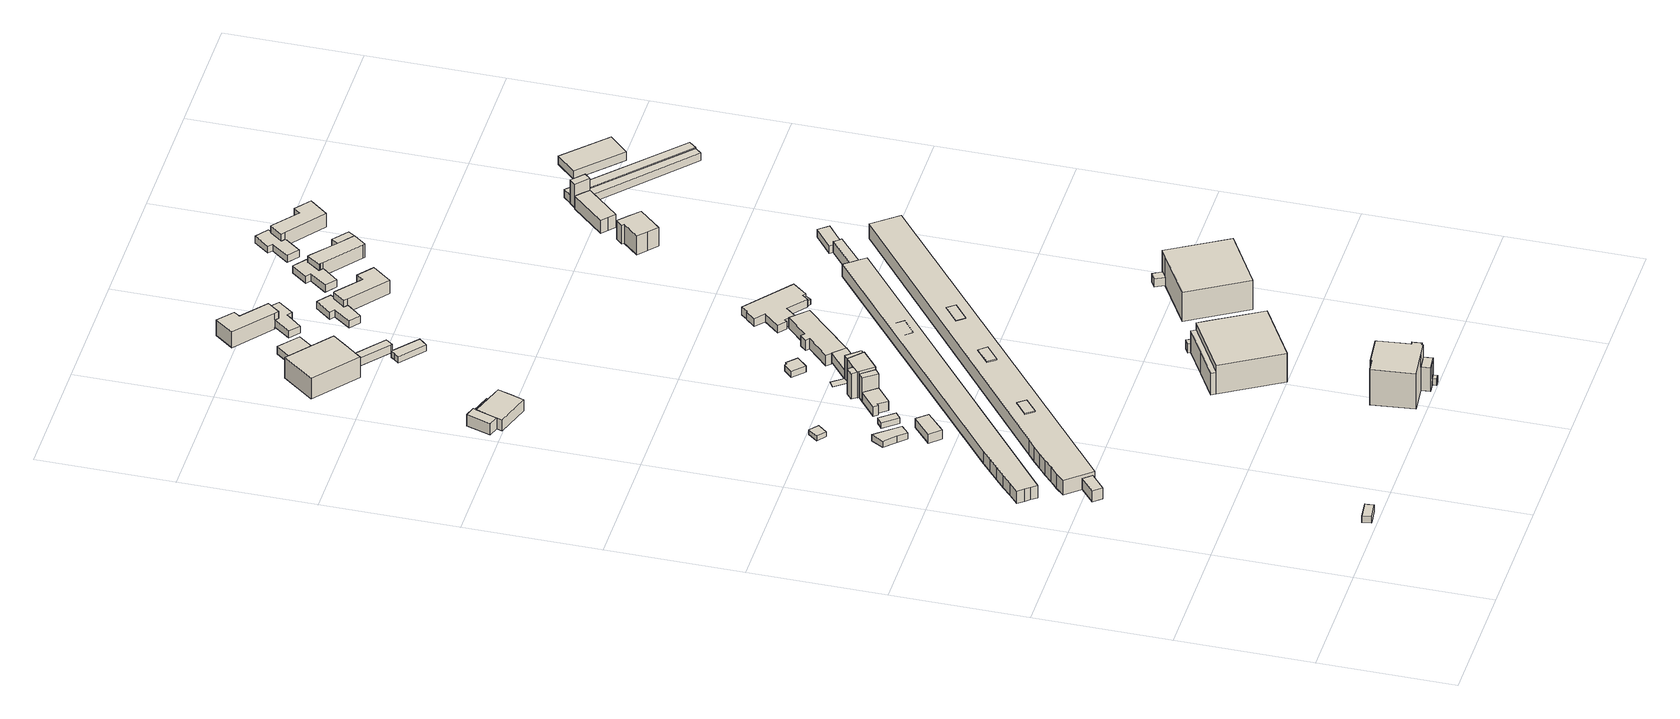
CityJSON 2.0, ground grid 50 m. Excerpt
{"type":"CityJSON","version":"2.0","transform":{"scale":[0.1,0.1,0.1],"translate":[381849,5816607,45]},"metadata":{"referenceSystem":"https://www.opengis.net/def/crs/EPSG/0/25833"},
"CityObjects":{
"building1":{"type":"Building","attributes":{"Gemeindeschluessel":"11000004","BezugspunktDach":"2200","function":"31001_2463","measuredHeight":2.86,"storeysAboveGround":1},"address":[{"country":"Germany","locality":"Berlin","thoroughfareNumber":"44 (1)","thoroughfareName":"Douglasstraße"}],"geometry":[{"type":"Solid","lod":"1","boundaries":[[[[0,1,2,3]],[[4,5,6,7]],[[4,7,3,2]],[[5,4,2,1]],[[6,5,1,0]],[[7,6,0,3]]]]}]},
"building2":{"type":"Building","attributes":{"Gemeindeschluessel":"11000004","BezugspunktDach":"2200","function":"31001_2000","measuredHeight":5.02,"storeysAboveGround":1},"address":[{"country":"Germany","locality":"Berlin","thoroughfareNumber":"1 (15)","thoroughfareName":"Am Bahnhof Grunewald"}],"geometry":[{"type":"Solid","lod":"1","boundaries":[[[[8,9,10,11]],[[12,13,14,15]],[[12,15,11,10]],[[13,12,10,9]],[[14,13,9,8]],[[15,14,8,11]]]]}]},
"building3":{"type":"Building","attributes":{"Gemeindeschluessel":"11000004","BezugspunktDach":"2200","function":"51009_1611","measuredHeight":2.59,"storeysAboveGround":0},"address":[{"country":"Germany","locality":"Berlin"}],"geometry":[{"type":"Solid","lod":"1","boundaries":[[[[16,17,18,19,20]],[[21,22,23,24,25]],[[21,25,20,19]],[[22,21,19,18]],[[23,22,18,17]],[[24,23,17,16]],[[25,24,16,20]]]]}]},
"building4":{"type":"Building","attributes":{"Gemeindeschluessel":"11000004","BezugspunktDach":"2200","function":"31001_2723","measuredHeight":2.02,"storeysAboveGround":1},"address":[{"country":"Germany","locality":"Berlin","thoroughfareNumber":"165 (2)","thoroughfareName":"Eichkampstraße"}],"geometry":[{"type":"Solid","lod":"1","boundaries":[[[[26,27,28,29]],[[30,31,32,33]],[[30,33,29,28]],[[31,30,28,27]],[[32,31,27,26]],[[33,32,26,29]]]]}]},
"building5":{"type":"Building","attributes":{"Gemeindeschluessel":"11000004","BezugspunktDach":"2200","function":"31001_2723","measuredHeight":4.54,"storeysAboveGround":1},"address":[{"country":"Germany","locality":"Berlin","thoroughfareNumber":"165 (4)","thoroughfareName":"Eichkampstraße"}],"geometry":[{"type":"Solid","lod":"1","boundaries":[[[[34,35,36,37]],[[38,39,40,41]],[[38,41,37,36]],[[39,38,36,35]],[[40,39,35,34]],[[41,40,34,37]]]]}]},
"building6":{"type":"Building","attributes":{"Gemeindeschluessel":"11000004","BezugspunktDach":"2200","function":"31001_2420","measuredHeight":6.25,"storeysAboveGround":1},"address":[{"country":"Germany","locality":"Berlin","thoroughfareNumber":"1 (10)","thoroughfareName":"Am Bahnhof Grunewald"}],"geometry":[{"type":"Solid","lod":"1","boundaries":[[[[42,43,44,45]],[[46,47,48,49]],[[46,49,45,44]],[[47,46,44,43]],[[48,47,43,42]],[[49,48,42,45]]]]}]},
"building7":{"type":"Building","attributes":{"Gemeindeschluessel":"11000004","BezugspunktDach":"2200","function":"31001_2463","measuredHeight":2.27,"storeysAboveGround":1},"address":[{"country":"Germany","locality":"Berlin","thoroughfareNumber":"165 (1)","thoroughfareName":"Eichkampstraße"}],"geometry":[{"type":"Solid","lod":"1","boundaries":[[[[50,51,52,53]],[[54,55,56,57]],[[54,57,53,52]],[[55,54,52,51]],[[56,55,51,50]],[[57,56,50,53]]]]}]},
"building8":{"type":"Building","attributes":{"Gemeindeschluessel":"11000004","BezugspunktDach":"2200","function":"31001_1010","measuredHeight":4.06,"storeysAboveGround":1},"address":[{"country":"Germany","locality":"Berlin","thoroughfareNumber":"165","thoroughfareName":"Eichkampstraße"}],"geometry":[{"type":"Solid","lod":"1","boundaries":[[[[58,59,60,61,62,63]],[[64,65,66,67,68,69]],[[64,69,63,62]],[[65,64,62,61]],[[66,65,61,60]],[[67,66,60,59]],[[68,67,59,58]],[[69,68,58,63]]]]}]},
"building9":{"type":"Building","attributes":{"Gemeindeschluessel":"11000004","function":"31001_2081"},"address":[{"country":"Germany","locality":"Berlin","thoroughfareNumber":"156","thoroughfareName":"Eichkampstraße"}],"children":["building9-1","building9-2","building9-3"]},
"building9-1":{"type":"BuildingPart","attributes":{"BezugspunktDach":"2200","measuredHeight":5.69,"storeysAboveGround":1},"parents":["building9"],"geometry":[{"type":"MultiSurface","lod":"1","boundaries":[[[70,71,72,73,74,75]],[[76,77,78,79,80,81]],[[81,75,82,83]],[[78,84,85,86,77,73,72]],[[79,78,72,71]],[[80,79,71,70]],[[81,80,70,75]],[[76,83,82,74]],[[77,76,74,73]],[[77,86,85,84]]]}]},
"building9-2":{"type":"BuildingPart","attributes":{"BezugspunktDach":"2200","measuredHeight":3.65,"storeysAboveGround":1},"parents":["building9"],"geometry":[{"type":"Solid","lod":"1","boundaries":[[[[85,87,88,86]],[[89,90,84,77]],[[90,89,88,87]],[[84,90,87,85]],[[89,77,86,88]],[[77,84,85,86]]]]}]},
"building9-3":{"type":"BuildingPart","attributes":{"BezugspunktDach":"2200","measuredHeight":4.69,"storeysAboveGround":1},"parents":["building9"],"geometry":[{"type":"MultiSurface","lod":"1","boundaries":[[[82,91,92,93]],[[94,89,83,95]],[[94,95,93,92]],[[89,94,92,91]],[[74,73,77,76,89,91,82],[77,86,88,89]],[[95,83,82,93]],[[83,76,74,82]],[[76,77,73,74]],[[86,77,89,88]]]}]},
"building10":{"type":"Building","attributes":{"Gemeindeschluessel":"11000004","function":"31001_1010"},"address":[{"country":"Germany","locality":"Berlin","thoroughfareNumber":"9","thoroughfareName":"Auerbachstraße"}],"children":["building10-1","building10-2","building10-3"]},
"building10-1":{"type":"BuildingPart","attributes":{"BezugspunktDach":"2200","measuredHeight":18.63,"storeysAboveGround":4},"parents":["building10"],"geometry":[{"type":"MultiSurface","lod":"1","boundaries":[[[96,97,98,99,100,101,102,103,104,105,106,107]],[[108,109,110,111,112,113,114,115,116,117,118,119]],[[108,119,107,106]],[[109,108,106,105]],[[110,109,105,104]],[[111,110,104,103]],[[112,111,103,102]],[[113,112,102,101]],[[114,113,101,100]],[[115,114,100,99]],[[116,115,99,98]],[[120,121,116,98,97]],[[118,117,97,96]],[[119,118,96,107]],[[117,116,121,120]]]}]},
"building10-2":{"type":"BuildingPart","attributes":{"BezugspunktDach":"2200","measuredHeight":2.76,"storeysAboveGround":4},"parents":["building10"],"geometry":[{"type":"Solid","lod":"1","boundaries":[[[[122,123,124,125]],[[126,127,128,129]],[[127,126,124,123]],[[128,127,123,122]],[[129,128,122,125]],[[126,129,125,124]]]]}]},
"building10-3":{"type":"BuildingPart","attributes":{"BezugspunktDach":"2200","measuredHeight":9.89,"storeysAboveGround":4},"parents":["building10"],"geometry":[{"type":"MultiSurface","lod":"1","boundaries":[[[130,131,132,121,120]],[[116,126,129,133,117]],[[117,120,117,116]],[[126,116,121,132]],[[125,124,132,131]],[[133,129,131,130]],[[117,133,130,120]],[[116,117,120,121]],[[129,126,134,124,125]]]}]},
"building11":{"type":"Building","attributes":{"Gemeindeschluessel":"11000004","function":"31001_1010"},"address":[{"country":"Germany","locality":"Berlin","thoroughfareNumber":"161, 163","thoroughfareName":"Eichkampstraße"}],"children":["building11-1","building11-2","building11-3","building11-4","building11-5"]},
"building11-1":{"type":"BuildingPart","attributes":{"BezugspunktDach":"2200","measuredHeight":12.18,"storeysAboveGround":2},"parents":["building11"],"geometry":[{"type":"MultiSurface","lod":"1","boundaries":[[[135,136,137,138,139,140,141,142]],[[143,144,145,146,147,148,149,150]],[[151,152,142,141]],[[143,150,153,154]],[[144,143,141,140]],[[145,144,140,139]],[[146,145,139,138]],[[155,156,138,137]],[[148,147,137,136]],[[149,157,158,148,136,135]],[[150,149,135,142]],[[154,153,152,151]],[[147,146,156,155]],[[148,158,157,149]]]}]},
"building11-2":{"type":"BuildingPart","attributes":{"BezugspunktDach":"2200","measuredHeight":10,"storeysAboveGround":2},"parents":["building11"],"geometry":[{"type":"Solid","lod":"1","boundaries":[[[[159,158,157,160]],[[149,148,65,64]],[[149,64,160,157]],[[65,148,158,159]],[[64,65,159,160]],[[148,149,157,158]]]]}]},
"building11-3":{"type":"BuildingPart","attributes":{"BezugspunktDach":"2200","measuredHeight":10,"storeysAboveGround":2},"parents":["building11"],"geometry":[{"type":"MultiSurface","lod":"1","boundaries":[[[155,161,162,163,156]],[[164,165,166,147,146]],[[164,146,156,163]],[[165,164,163,162]],[[166,165,162,161]],[[147,166,161,155]],[[167,146,147,155,156]]]}]},
"building11-4":{"type":"BuildingPart","attributes":{"BezugspunktDach":"2200","measuredHeight":10.67,"storeysAboveGround":2},"parents":["building11"],"geometry":[{"type":"Solid","lod":"1","boundaries":[[[[152,151,168,169]],[[170,154,153,171]],[[170,171,169,168]],[[154,170,168,151]],[[171,153,152,169]],[[153,154,151,152]]]]}]},
"building11-5":{"type":"BuildingPart","attributes":{"BezugspunktDach":"2200","measuredHeight":0.096,"storeysAboveGround":2},"parents":["building11"],"geometry":[{"type":"Solid","lod":"1","boundaries":[[[[172,173,174,175,176,177]],[[178,179,180,181,182,183]],[[178,183,177,176]],[[179,178,176,175]],[[180,179,175,174]],[[181,180,174,173]],[[182,181,173,172]],[[183,182,172,177]]]]}]},
"building12":{"type":"Building","attributes":{"Gemeindeschluessel":"11000004","BezugspunktDach":"2200","function":"51009_1610","measuredHeight":5.25,"storeysAboveGround":0},"address":[{"country":"Germany","locality":"Berlin"}],"geometry":[{"type":"Solid","lod":"1","boundaries":[[[[184,185,186,187,188,189,190,191,192,193,194,195,196]],[[197,198,199,200,201,202,203,204,205,206,207,208,209]],[[197,209,196,195]],[[198,197,195,194]],[[199,198,194,193]],[[200,199,193,192]],[[201,200,192,191]],[[202,201,191,190]],[[203,202,190,189]],[[204,203,189,188]],[[205,204,188,187]],[[206,205,187,186]],[[207,206,186,185]],[[208,207,185,184]],[[209,208,184,196]]]]}]},
"building13":{"type":"Building","attributes":{"Gemeindeschluessel":"11000004","BezugspunktDach":"2200","function":"31001_2420","measuredHeight":4.89,"storeysAboveGround":1},"address":[{"country":"Germany","locality":"Berlin","thoroughfareNumber":"1 (12)","thoroughfareName":"Am Bahnhof Grunewald"}],"geometry":[{"type":"Solid","lod":"1","boundaries":[[[[210,211,212,213]],[[214,215,216,217]],[[214,217,213,212]],[[215,214,212,211]],[[216,215,211,210]],[[217,216,210,213]]]]}]},
"building14":{"type":"Building","attributes":{"Gemeindeschluessel":"11000004","BezugspunktDach":"2200","function":"31001_2420","measuredHeight":6.36,"storeysAboveGround":1},"address":[{"country":"Germany","locality":"Berlin","thoroughfareNumber":"1 (9)","thoroughfareName":"Am Bahnhof Grunewald"}],"geometry":[{"type":"Solid","lod":"1","boundaries":[[[[218,219,220,221]],[[222,223,224,225]],[[222,225,221,220]],[[223,222,220,219]],[[224,223,219,218]],[[225,224,218,221]]]]}]},
"building15":{"type":"Building","attributes":{"Gemeindeschluessel":"11000004","BezugspunktDach":"2200","function":"31001_2463","measuredHeight":2.56,"storeysAboveGround":1},"address":[{"country":"Germany","locality":"Berlin","thoroughfareNumber":"157 (1)","thoroughfareName":"Eichkampstraße"}],"geometry":[{"type":"Solid","lod":"1","boundaries":[[[[226,227,228,229,230,231]],[[232,233,234,235,236,237]],[[232,237,231,230]],[[233,232,230,229]],[[234,233,229,228]],[[235,234,228,227]],[[236,235,227,226]],[[237,236,226,231]]]]}]},
"building16":{"type":"Building","attributes":{"Gemeindeschluessel":"11000004","function":"31001_2052"},"address":[{"country":"Germany","locality":"Berlin","thoroughfareNumber":"12","thoroughfareName":"Auerbachstraße"}],"children":["building16-1","building16-2"]},
"building16-1":{"type":"BuildingPart","attributes":{"BezugspunktDach":"2200","measuredHeight":12.21,"storeysAboveGround":3},"parents":["building16"],"geometry":[{"type":"MultiSurface","lod":"1","boundaries":[[[238,239,240,241,242]],[[243,244,245,246,247]],[[248,249,242,241]],[[244,243,241,240]],[[245,244,240,239]],[[246,245,239,238]],[[247,246,238,242]],[[243,247,249,248]]]}]},
"building16-2":{"type":"BuildingPart","attributes":{"BezugspunktDach":"2200","measuredHeight":14.6,"storeysAboveGround":3},"parents":["building16"],"geometry":[{"type":"Solid","lod":"1","boundaries":[[[[249,248,250,251,252]],[[253,254,243,247,255]],[[253,255,252,251]],[[254,253,251,250]],[[243,254,250,248]],[[255,247,249,252]],[[247,243,248,249]]]]}]},
"building17":{"type":"Building","attributes":{"Gemeindeschluessel":"11000004","BezugspunktDach":"2200","function":"31001_1010","measuredHeight":4.23,"storeysAboveGround":1},"address":[{"country":"Germany","locality":"Berlin","thoroughfareNumber":"159","thoroughfareName":"Eichkampstraße"}],"geometry":[{"type":"Solid","lod":"1","boundaries":[[[[256,257,258,259,260]],[[261,262,263,264,265]],[[261,265,260,259]],[[262,261,259,258]],[[263,262,258,257]],[[264,263,257,256]],[[265,264,256,260]]]]}]},
"building18":{"type":"Building","attributes":{"Gemeindeschluessel":"11000004","BezugspunktDach":"2200","function":"31001_2020","measuredHeight":8.71,"storeysAboveGround":2},"address":[{"country":"Germany","locality":"Berlin","thoroughfareNumber":"1","thoroughfareName":"Dauerwaldweg"}],"geometry":[{"type":"Solid","lod":"1","boundaries":[[[[266,267,268,269,270,271]],[[272,273,274,275,276,277]],[[272,277,271,270]],[[273,272,270,269]],[[274,273,269,268]],[[275,274,268,267]],[[276,275,267,266]],[[277,276,266,271]]]]}]},
"building19":{"type":"Building","attributes":{"Gemeindeschluessel":"11000004","BezugspunktDach":"2200","function":"51009_1610","measuredHeight":6.3,"storeysAboveGround":0},"address":[{"country":"Germany","locality":"Berlin"}],"geometry":[{"type":"Solid","lod":"1","boundaries":[[[[278,279,280,281,282,283,284,285,286,287],[288,289,290,291]],[[292,293,294,295,296,297,298,299,300,301],[302,303,304,305]],[[292,301,287,286]],[[293,292,286,285]],[[294,293,285,284]],[[295,294,284,283]],[[296,295,283,282]],[[297,296,282,281]],[[298,297,281,280]],[[299,298,280,279]],[[300,299,279,278]],[[301,300,278,287]],[[302,305,291,290]],[[303,302,290,289]],[[304,303,289,288]],[[305,304,288,291]]]]}]},
"building20":{"type":"Building","attributes":{"Gemeindeschluessel":"11000004","BezugspunktDach":"2200","function":"51009_1610","measuredHeight":2.9,"storeysAboveGround":0},"address":[{"country":"Germany","locality":"Berlin"}],"geometry":[{"type":"Solid","lod":"1","boundaries":[[[[306,307,308,309]],[[310,311,312,313]],[[310,313,309,308]],[[311,310,308,307]],[[312,311,307,306]],[[313,312,306,309]]]]}]},
"building21":{"type":"Building","attributes":{"Gemeindeschluessel":"11000004","BezugspunktDach":"2200","function":"51009_1610","measuredHeight":3.2,"storeysAboveGround":0},"address":[{"country":"Germany","locality":"Berlin"}],"geometry":[{"type":"Solid","lod":"1","boundaries":[[[[314,315,316,317,318,319,320]],[[321,322,323,324,325,326,327]],[[321,327,320,319]],[[322,321,319,318]],[[323,322,318,317]],[[324,323,317,316]],[[325,324,316,315]],[[326,325,315,314]],[[327,326,314,320]]]]}]},
"building22":{"type":"Building","attributes":{"Gemeindeschluessel":"11000004","BezugspunktDach":"2200","function":"51009_1610","measuredHeight":3.71,"storeysAboveGround":0},"address":[{"country":"Germany","locality":"Berlin"}],"geometry":[{"type":"Solid","lod":"1","boundaries":[[[[328,329,330,331,332,333]],[[334,335,336,337,338,339]],[[334,339,333,332]],[[335,334,332,331]],[[336,335,331,330]],[[337,336,330,329]],[[338,337,329,328]],[[339,338,328,333]]]]}]},
"building23":{"type":"Building","attributes":{"Gemeindeschluessel":"11000004","BezugspunktDach":"2200","function":"31001_1020","measuredHeight":3.24,"storeysAboveGround":1},"address":[{"country":"Germany","locality":"Berlin","thoroughfareNumber":"1 (2)","thoroughfareName":"Dauerwaldweg"}],"geometry":[{"type":"Solid","lod":"1","boundaries":[[[[340,341,342,343]],[[344,345,346,347]],[[344,347,343,342]],[[345,344,342,341]],[[346,345,341,340]],[[347,346,340,343]]]]}]},
"building24":{"type":"Building","attributes":{"Gemeindeschluessel":"11000004","BezugspunktDach":"2200","function":"31001_2523","measuredHeight":2.04,"storeysAboveGround":1},"address":[{"country":"Germany","locality":"Berlin","thoroughfareNumber":"12 (1)","thoroughfareName":"Auerbachstraße"}],"geometry":[{"type":"Solid","lod":"1","boundaries":[[[[348,349,350,351]],[[352,353,354,355]],[[352,355,351,350]],[[353,352,350,349]],[[354,353,349,348]],[[355,354,348,351]]]]}]},
"building25":{"type":"Building","attributes":{"Gemeindeschluessel":"11000004","BezugspunktDach":"2200","function":"31001_2140","measuredHeight":3.68,"storeysAboveGround":1},"address":[{"country":"Germany","locality":"Berlin","thoroughfareNumber":"1 (1)","thoroughfareName":"Dauerwaldweg"}],"geometry":[{"type":"Solid","lod":"1","boundaries":[[[[356,357,358,359,360,361,362]],[[363,364,365,366,367,368,369]],[[363,369,362,361]],[[364,363,361,360]],[[365,364,360,359]],[[366,365,359,358]],[[367,366,358,357]],[[368,367,357,356]],[[369,368,356,362]]]]}]},
"building26":{"type":"Building","attributes":{"Gemeindeschluessel":"11000004","BezugspunktDach":"2200","function":"31001_1010","measuredHeight":4.99,"storeysAboveGround":1},"address":[{"country":"Germany","locality":"Berlin","thoroughfareNumber":"157","thoroughfareName":"Eichkampstraße"}],"geometry":[{"type":"Solid","lod":"1","boundaries":[[[[370,371,372,373,374,375,376,377,378,379,380]],[[381,382,383,384,385,386,387,388,389,390,391]],[[381,391,380,379]],[[382,381,379,378]],[[383,382,378,377]],[[384,383,377,376]],[[385,384,376,375]],[[386,385,375,374]],[[387,386,374,373]],[[388,387,373,372]],[[389,388,372,371]],[[390,389,371,370]],[[391,390,370,380]]]]}]},
"building27":{"type":"Building","attributes":{"Gemeindeschluessel":"11000004","BezugspunktDach":"2200","function":"31001_2420","measuredHeight":5.05,"storeysAboveGround":1},"address":[{"country":"Germany","locality":"Berlin","thoroughfareNumber":"1 (11)","thoroughfareName":"Am Bahnhof Grunewald"}],"geometry":[{"type":"Solid","lod":"1","boundaries":[[[[392,393,394,395]],[[396,397,398,399]],[[396,399,395,394]],[[397,396,394,393]],[[398,397,393,392]],[[399,398,392,395]]]]}]},
"building28":{"type":"Building","attributes":{"Gemeindeschluessel":"11000004","BezugspunktDach":"2200","function":"31001_2420","measuredHeight":6.32,"storeysAboveGround":1},"address":[{"country":"Germany","locality":"Berlin","thoroughfareNumber":"1 (8)","thoroughfareName":"Am Bahnhof Grunewald"}],"geometry":[{"type":"Solid","lod":"1","boundaries":[[[[400,401,402,403]],[[404,405,406,407]],[[404,407,403,402]],[[405,404,402,401]],[[406,405,401,400]],[[407,406,400,403]]]]}]},
"building29":{"type":"Building","attributes":{"name":"Evangelisches Studentenheim","Gemeindeschluessel":"11000004","function":"31001_1024"},"address":[{"country":"Germany","locality":"Berlin","thoroughfareNumber":"1 (3)","thoroughfareName":"Dauerwaldweg"}],"children":["building29-1","building29-2"]},
"building29-1":{"type":"BuildingPart","attributes":{"BezugspunktDach":"2200","measuredHeight":6.59,"storeysAboveGround":2},"parents":["building29"],"geometry":[{"type":"MultiSurface","lod":"1","boundaries":[[[408,409,410,411,412,413,414,415]],[[416,417,418,419,420,421,422,423]],[[416,423,415,414]],[[417,416,414,413]],[[418,417,413,412]],[[419,418,412,411]],[[420,419,411,410],[424,425,426,427]],[[428,426,410,409]],[[421,420,425,429]],[[422,421,428,409,408],[429,430,431,428]],[[423,422,408,415]],[[426,425,424,427]],[[429,425,426,428]],[[431,430,429,428]]]}]},
"building29-2":{"type":"BuildingPart","attributes":{"BezugspunktDach":"2200","measuredHeight":2.87,"storeysAboveGround":2},"parents":["building29"],"geometry":[{"type":"Solid","lod":"1","boundaries":[[[[432,433,434,435,436,427,426,428,431,437]],[[430,429,425,424,438,439,440,441,442,443]],[[430,443,437,431]],[[438,424,427,436]],[[439,438,436,435]],[[440,439,435,434]],[[441,440,434,433]],[[442,441,433,432]],[[443,442,432,437]],[[430,431,428,429]],[[429,428,426,425]],[[424,425,426,427]]]]}]},
"building30":{"type":"Building","attributes":{"Gemeindeschluessel":"11000004","BezugspunktDach":"2200","function":"31001_2081","measuredHeight":3.28,"storeysAboveGround":1},"address":[{"country":"Germany","locality":"Berlin","thoroughfareNumber":"155","thoroughfareName":"Eichkampstraße"}],"geometry":[{"type":"Solid","lod":"1","boundaries":[[[[444,445,446,447,448,449,450,451,452,453,454,455,456,457]],[[458,459,460,461,462,463,464,465,466,467,468,469,470,471]],[[458,471,457,456]],[[459,458,456,455]],[[460,459,455,454]],[[461,460,454,453]],[[462,461,453,452]],[[463,462,452,451]],[[464,463,451,450]],[[465,464,450,449]],[[466,465,449,448]],[[467,466,448,447]],[[468,467,447,446]],[[469,468,446,445]],[[470,469,445,444]],[[471,470,444,457]]]]}]},
"building31":{"type":"Building","attributes":{"Gemeindeschluessel":"11000004","BezugspunktDach":"2200","function":"51009_1610","measuredHeight":2.02,"storeysAboveGround":0},"address":[{"country":"Germany","locality":"Berlin"}],"geometry":[{"type":"Solid","lod":"1","boundaries":[[[[472,473,474,475]],[[476,477,478,479]],[[476,479,475,474]],[[477,476,474,473]],[[478,477,473,472]],[[479,478,472,475]]]]}]},
"building32":{"type":"Building","attributes":{"Gemeindeschluessel":"11000004","function":"31001_1024"},"address":[{"country":"Germany","locality":"Berlin","thoroughfareNumber":"1 (4)","thoroughfareName":"Dauerwaldweg"}],"children":["building32-1","building32-2"]},
"building32-1":{"type":"BuildingPart","attributes":{"BezugspunktDach":"2200","measuredHeight":5.61,"storeysAboveGround":2},"parents":["building32"],"geometry":[{"type":"MultiSurface","lod":"1","boundaries":[[[480,481,482,483,484,485,486,487]],[[488,489,490,491,492,493,494,495]],[[496,497,498,487,486]],[[499,497,488,486,485]],[[490,489,485,484]],[[491,490,484,483]],[[492,491,483,482]],[[493,492,482,481]],[[494,493,481,480]],[[495,498,500,501,480,487]],[[488,495,498,497,496]],[[489,488,497,499]],[[494,501,500,498,495]]]}]},
"building32-2":{"type":"BuildingPart","attributes":{"BezugspunktDach":"2200","measuredHeight":3.06,"storeysAboveGround":2},"parents":["building32"],"geometry":[{"type":"MultiSurface","lod":"1","boundaries":[[[502,500,498,497,499,503,504,505,506,507]],[[508,509,510,511,489,488,495,494,512,513]],[[508,513,507,506]],[[509,508,506,505]],[[510,509,505,504]],[[511,510,504,503]],[[489,511,503,499]],[[488,489,488,497]],[[495,488,514,488,495,498]],[[512,494,500,502]],[[513,512,502,507]],[[499,497,488,489]],[[497,498,495,488,514]],[[494,495,515,498,500]]]}]},
"building33":{"type":"Building","attributes":{"Gemeindeschluessel":"11000004","BezugspunktDach":"2200","function":"31001_2052","measuredHeight":12.21,"storeysAboveGround":3},"address":[{"country":"Germany","locality":"Berlin","thoroughfareNumber":"10","thoroughfareName":"Auerbachstraße"}],"geometry":[{"type":"Solid","lod":"1","boundaries":[[[[516,517,518,519,520,521]],[[522,523,524,525,526,527]],[[522,527,521,520]],[[523,522,520,519]],[[524,523,519,518]],[[525,524,518,517]],[[526,525,517,516]],[[527,526,516,521]]]]}]},
"building34":{"type":"Building","attributes":{"Gemeindeschluessel":"11000004","BezugspunktDach":"2200","function":"51009_1610","measuredHeight":3.63,"storeysAboveGround":0},"address":[{"country":"Germany","locality":"Berlin"}],"geometry":[{"type":"Solid","lod":"1","boundaries":[[[[528,529,530,531,532]],[[533,534,535,536,537]],[[533,537,532,531]],[[534,533,531,530]],[[535,534,530,529]],[[536,535,529,528]],[[537,536,528,532]]]]}]},
"building35":{"type":"Building","attributes":{"Gemeindeschluessel":"11000004","BezugspunktDach":"2200","function":"51009_1610","measuredHeight":5.04,"storeysAboveGround":0},"address":[{"country":"Germany","locality":"Berlin"}],"geometry":[{"type":"Solid","lod":"1","boundaries":[[[[538,539,540,541,542]],[[543,544,545,546,547]],[[543,547,542,541]],[[544,543,541,540]],[[545,544,540,539]],[[546,545,539,538]],[[547,546,538,542]]]]}]},
"building36":{"type":"Building","attributes":{"Gemeindeschluessel":"11000004","function":"31001_1024"},"address":[{"country":"Germany","locality":"Berlin","thoroughfareNumber":"1 (5)","thoroughfareName":"Dauerwaldweg"}],"children":["building36-1","building36-2","building36-3"]},
"building36-1":{"type":"BuildingPart","attributes":{"BezugspunktDach":"2200","measuredHeight":5.76,"storeysAboveGround":2},"parents":["building36"],"geometry":[{"type":"MultiSurface","lod":"1","boundaries":[[[548,549,550,551,552,553,554,555,556,557,558]],[[559,560,561,562,563,564,565,566,567,568,569]],[[559,569,570,571,572,573,558,557]],[[574,572,575,557,556]],[[560,559,571,576]],[[561,560,556,555]],[[562,561,555,554]],[[577,578,554,553]],[[564,579,577,563,553,552]],[[565,564,552,551]],[[566,565,551,550]],[[567,566,550,549]],[[580,581,549,548]],[[568,567,582,583,584]],[[569,568,548,558],[570,573,580,584]],[[573,572,571,570]],[[576,571,575,572,574]],[[563,562,578,577]],[[563,577,579,564]],[[584,583,582,581,580]],[[580,573,570,584]]]}]},
"building36-2":{"type":"BuildingPart","attributes":{"BezugspunktDach":"2200","measuredHeight":5.44,"storeysAboveGround":2},"parents":["building36"],"geometry":[{"type":"MultiSurface","lod":"1","boundaries":[[[579,585,586,578]],[[587,588,564,562]],[[587,562,578,586]],[[588,587,586,585]],[[564,588,585,579]],[[562,563,577,578]],[[564,579,577,563]]]}]},
"building36-3":{"type":"BuildingPart","attributes":{"BezugspunktDach":"2200","measuredHeight":3.01,"storeysAboveGround":2},"parents":["building36"],"geometry":[{"type":"MultiSurface","lod":"1","boundaries":[[[589,581,573,572,574,590,591,592,593,594]],[[595,596,597,598,576,571,570,583,599,600]],[[595,600,594,593]],[[596,595,593,592]],[[597,596,592,591]],[[598,597,591,590]],[[576,598,590,574]],[[599,583,581,589]],[[600,599,589,594]],[[601,571,576,574,572]],[[570,571,572,573]],[[583,584,580,581]],[[570,573,580,584]]]}]},
"building37":{"type":"Building","attributes":{"Gemeindeschluessel":"11000004","BezugspunktDach":"2200","function":"31001_2000","measuredHeight":5.39,"storeysAboveGround":1},"address":[{"country":"Germany","locality":"Berlin","thoroughfareNumber":"1 (14)","thoroughfareName":"Am Bahnhof Grunewald"}],"geometry":[{"type":"Solid","lod":"1","boundaries":[[[[602,603,604,605,606,607]],[[608,609,610,545,543,611]],[[608,611,607,606]],[[609,608,606,605]],[[610,609,605,604]],[[545,610,604,603]],[[543,545,603,602]],[[611,543,602,607]]]]}]},
"building38":{"type":"Building","attributes":{"Gemeindeschluessel":"11000004","BezugspunktDach":"2200","function":"31001_1120","measuredHeight":12.2,"storeysAboveGround":1},"address":[{"country":"Germany","locality":"Berlin","thoroughfareNumber":"153","thoroughfareName":"Eichkampstraße"}],"geometry":[{"type":"Solid","lod":"1","boundaries":[[[[612,613,614,615,616,617,618,619]],[[620,621,622,623,624,625,626,627]],[[620,627,619,618]],[[621,620,618,617]],[[622,621,617,616]],[[623,622,616,615]],[[624,623,615,614]],[[625,624,614,613]],[[626,625,613,612]],[[627,626,612,619]]]]}]},
"building39":{"type":"Building","attributes":{"Gemeindeschluessel":"11000004","function":"31001_1024"},"address":[{"country":"Germany","locality":"Berlin","thoroughfareNumber":"1 (7)","thoroughfareName":"Dauerwaldweg"}],"children":["building39-1","building39-2"]},
"building39-1":{"type":"BuildingPart","attributes":{"BezugspunktDach":"2200","measuredHeight":5.74,"storeysAboveGround":2},"parents":["building39"],"geometry":[{"type":"MultiSurface","lod":"1","boundaries":[[[628,629,630,631,632,633,634,635]],[[636,637,638,639,640,641,642,643]],[[636,644,645,646,635,634]],[[647,644,634,633]],[[638,637,633,632]],[[639,638,632,631]],[[640,639,631,630]],[[641,640,630,629]],[[642,641,629,628]],[[643,645,648,642,628,635]],[[643,646,645,644,636]],[[649,637,636,644,647]],[[642,648,645,643]]]}]},
"building39-2":{"type":"BuildingPart","attributes":{"BezugspunktDach":"2200","measuredHeight":2.96,"storeysAboveGround":2},"parents":["building39"],"geometry":[{"type":"MultiSurface","lod":"1","boundaries":[[[650,648,645,644,647,651,652,653,654,655]],[[656,657,658,659,637,636,643,642,660,661]],[[656,661,655,654]],[[657,656,654,653]],[[658,657,653,652]],[[659,658,652,651]],[[637,659,651,647]],[[637,647,637,636]],[[643,636,644,636,643,645]],[[660,642,648,650]],[[661,660,650,655]],[[636,637,647,644]],[[642,643,645,648]]]}]},
"building40":{"type":"Building","attributes":{"Gemeindeschluessel":"11000004","BezugspunktDach":"2200","function":"31001_3210","measuredHeight":5.92,"storeysAboveGround":2},"address":[{"country":"Germany","locality":"Berlin","thoroughfareNumber":"153 (1)","thoroughfareName":"Eichkampstraße"}],"geometry":[{"type":"Solid","lod":"1","boundaries":[[[[662,663,664,665,666,667,668]],[[669,670,671,672,673,674,675]],[[669,675,668,667]],[[670,669,667,666]],[[671,670,666,665]],[[672,671,665,664]],[[673,672,664,663]],[[674,673,663,662]],[[675,674,662,668]]]]}]},
"building41":{"type":"Building","attributes":{"Gemeindeschluessel":"11000004","BezugspunktDach":"2200","function":"51009_1610","measuredHeight":9.98,"storeysAboveGround":0},"address":[{"country":"Germany","locality":"Berlin"}],"geometry":[{"type":"Solid","lod":"1","boundaries":[[[[676,677,678,679]],[[680,681,682,683]],[[680,683,679,678]],[[681,680,678,677]],[[682,681,677,676]],[[683,682,676,679]]]]}]},
"building42":{"type":"Building","attributes":{"Gemeindeschluessel":"11000004","BezugspunktDach":"2200","function":"51009_1610","measuredHeight":3.14,"storeysAboveGround":0},"address":[{"country":"Germany","locality":"Berlin"}],"geometry":[{"type":"Solid","lod":"1","boundaries":[[[[684,685,686,687,688]],[[682,681,689,690,691]],[[682,691,688,687]],[[681,682,687,686]],[[689,681,686,685]],[[690,689,685,684]],[[691,690,684,688]]]]}]},
"building43":{"type":"Building","attributes":{"Gemeindeschluessel":"11000004","BezugspunktDach":"2200","function":"31001_3210","measuredHeight":3.32,"storeysAboveGround":1},"address":[{"country":"Germany","locality":"Berlin","thoroughfareNumber":"153 (2)","thoroughfareName":"Eichkampstraße"}],"geometry":[{"type":"Solid","lod":"1","boundaries":[[[[692,693,694,695,696]],[[697,698,699,700,701]],[[697,701,696,695]],[[698,697,695,694]],[[699,698,694,693]],[[700,699,693,692]],[[701,700,692,696]]]]}]},
"building44":{"type":"Building","attributes":{"Gemeindeschluessel":"11000004","BezugspunktDach":"2200","function":"31001_3210","measuredHeight":4.14,"storeysAboveGround":1},"address":[{"country":"Germany","locality":"Berlin","thoroughfareNumber":"151","thoroughfareName":"Eichkampstraße"}],"geometry":[{"type":"Solid","lod":"1","boundaries":[[[[702,703,704,705,706]],[[707,708,709,710,711]],[[707,711,706,705]],[[708,707,705,704]],[[709,708,704,703]],[[710,709,703,702]],[[711,710,702,706]]]]}]}
},
"vertices":[
[316,19,31],[382,27,31],[378,60,31],[312,52,31],[378,60,3],[382,27,3],[316,19,3],[312,52,3],
[171,925,84],[231,975,84],[205,1005,84],[145,955,84],[205,1005,38],[231,975,38],[171,925,38],[145,955,38],
[305,1681,62],[332,1651,62],[363,1680,62],[291,1767,62],[264,1722,62],[291,1767,36],[363,1680,36],[332,1651,36],[305,1681,36],[264,1722,36],
[269,1921,60],[297,1955,60],[266,1981,60],[238,1947,60],[266,1981,40],[297,1955,40],[269,1921,40],[238,1947,40],
[359,1538,76],[433,1604,76],[399,1643,76],[324,1577,76],[399,1643,38],[433,1604,38],[359,1538,38],[324,1577,38],
[512,1252,101],[565,1296,101],[542,1324,101],[489,1282,101],[542,1324,39],[565,1296,39],[512,1252,39],[489,1282,39],
[405,1699,63],[429,1718,63],[387,1771,63],[363,1752,63],[387,1771,40],[429,1718,40],[405,1699,40],[363,1752,40],
[432,1781,81],[438,1786,81],[464,1754,81],[527,1805,81],[490,1853,81],[420,1796,81],[490,1853,41],[527,1805,41],[464,1754,41],[438,1786,41],[432,1781,41],[420,1796,41],
[168,2956,71],[185,3006,71],[201,3055,71],[73,3097,71],[56,3048,71],[40,2998,71],[56,3048,24],[73,3097,24],[201,3055,24],[185,3006,24],[168,2956,24],[40,2998,24],[46,3018,71],[46,3018,24],[153,3071,24],[153,3071,61],[73,3097,61],
[156,3083,61],[77,3109,61],[77,3109,24],[156,3083,24],
[77,3109,71],[37,3122,71],[7,3031,71],[37,3122,24],[7,3031,24],
[977,37,155],[1083,49,155],[1140,56,155],[1140,61,155],[1150,62,155],[1146,97,155],[1136,95,155],[1123,214,155],[1122,219,155],[1011,207,155],[1012,202,155],[960,196,155],[1012,202,5],[1011,207,5],[1122,219,5],[1123,214,5],[1136,95,5],[1146,97,5],[1150,62,5],[1140,61,5],[1140,56,5],[1083,49,5],[977,37,5],[960,196,5],[1083,49,104],[1140,56,104],
[1125,5,32],[1145,7,32],[1144,22,32],[1124,20,32],[1144,22,5],[1145,7,5],[1125,5,5],[1124,20,5],
[1087,16,104],[1124,20,104],[1144,22,104],[1087,16,5],[1144,22,13],
[511,1870,151],[549,1822,151],[621,1881,151],[575,1923,151],[571,1927,151],[539,1901,151],[531,1895,151],[508,1874,151],[531,1895,41],[539,1901,41],[571,1927,41],[575,1923,41],[621,1881,41],[549,1822,41],[511,1870,41],[508,1874,41],[531,1895,150],[508,1874,150],[508,1874,43],[531,1895,43],[621,1881,141],[575,1923,141],[511,1870,141],[549,1822,141],
[527,1805,141],[490,1853,141],
[638,1894,141],[636,1899,141],[599,1943,141],[599,1943,41],[636,1899,41],[638,1894,41],[575,1923,68],
[516,1913,150],[492,1893,150],[516,1913,43],[492,1893,43],
[574,1929,44],[571,1927,44],[575,1923,44],[599,1943,44],[566,1985,44],[542,1970,44],[566,1985,43],[599,1943,43],[575,1923,43],[571,1927,43],[574,1929,43],[542,1970,43],
[90,1177,89],[105,1160,89],[121,1140,89],[1221,2029,89],[1202,2053,89],[1180,2080,89],[1164,2101,89],[260,1365,89],[222,1333,89],[184,1300,89],[146,1267,89],[109,1233,89],[72,1200,89],[109,1233,37],[146,1267,37],[184,1300,37],[222,1333,37],[260,1365,37],[1164,2101,37],[1180,2080,37],[1202,2053,37],[1221,2029,37],[121,1140,37],[105,1160,37],[90,1177,37],[72,1200,37],
[664,1618,87],[719,1664,87],[696,1692,87],[639,1648,87],[696,1692,38],[719,1664,38],[664,1618,38],[639,1648,38],
[762,1453,102],[820,1500,102],[796,1529,102],[740,1483,102],[796,1529,38],[820,1500,38],[762,1453,38],[740,1483,38],
[606,2081,65],[642,2119,65],[608,2152,65],[602,2146,65],[594,2153,65],[564,2122,65],[594,2153,39],[602,2146,39],[608,2152,39],[642,2119,39],[606,2081,39],[564,2122,39],
[1000,497,137],[1215,624,137],[1106,809,137],[1088,839,137],[873,712,137],[1088,839,15],[1106,809,15],[1215,624,15],[1000,497,15],[873,712,15],[1088,839,107],[873,712,107],
[1078,856,107],[971,793,107],[863,729,107],[971,793,15],[1078,856,15],[863,729,15],
[636,1899,79],[723,1970,79],[702,1990,79],[682,2011,79],[599,1943,79],[682,2011,40],[702,1990,40],[723,1970,40],[636,1899,40],[599,1943,40],
[186,3535,128],[218,3575,128],[231,3591,128],[279,3652,128],[119,3782,128],[26,3665,128],[119,3782,41],[279,3652,41],[231,3591,41],[218,3575,41],[186,3535,41],[26,3665,41],
[236,970,99],[1470,1975,99],[1396,2068,99],[350,1230,99],[317,1203,99],[284,1176,99],[252,1148,99],[221,1119,99],[189,1090,99],[159,1060,99],[542,1324,99],[565,1296,99],[512,1252,99],[489,1282,99],[189,1090,36],[221,1119,36],[252,1148,36],[284,1176,36],[317,1203,36],[350,1230,36],[1396,2068,36],[1470,1975,36],[236,970,36],[159,1060,36],[512,1252,36],[565,1296,36],[542,1324,36],[489,1282,36],
[228,3566,83],[242,3582,83],[231,3591,83],[218,3575,83],[231,3591,54],[242,3582,54],[228,3566,54],[218,3575,54],
[338,3466,82],[342,3463,82],[363,3490,82],[245,3587,82],[242,3582,82],[228,3566,82],[225,3561,82],[228,3566,50],[242,3582,50],[245,3587,50],[363,3490,50],[342,3463,50],[338,3466,50],[225,3561,50],
[1078,856,53],[1088,839,53],[1106,809,53],[1127,821,53],[1094,877,53],[1073,865,53],[1094,877,16],[1127,821,16],[1106,809,16],[1088,839,16],[1078,856,16],[1073,865,16],
[254,3718,85],[301,3778,85],[229,3837,85],[181,3777,85],[229,3837,53],[301,3778,53],[254,3718,53],[181,3777,53],
[1133,822,36],[1154,834,36],[1138,861,36],[1118,849,36],[1138,861,16],[1154,834,16],[1133,822,16],[1118,849,16],
[402,3360,57],[415,3375,57],[428,3390,57],[342,3463,57],[338,3466,57],[325,3451,57],[313,3435,57],[325,3451,31],[338,3466,31],[342,3463,31],[428,3390,31],[415,3375,31],[402,3360,31],[313,3435,31],
[682,2011,77],[694,1998,77],[723,1970,77],[899,2146,77],[870,2175,77],[840,2204,77],[764,2128,77],[753,2139,77],[731,2116,77],[743,2105,77],[665,2027,77],[743,2105,33],[731,2116,33],[753,2139,33],[764,2128,33],[840,2204,33],[870,2175,33],[899,2146,33],[723,1970,33],[694,1998,33],[682,2011,33],[665,2027,33],
[851,1770,89],[909,1815,89],[885,1845,89],[828,1797,89],[885,1845,38],[909,1815,38],[851,1770,38],[828,1797,38],
[961,1615,102],[1023,1665,102],[1000,1693,102],[938,1644,102],[1000,1693,38],[1023,1665,38],[961,1615,38],[938,1644,38],
[374,3885,110],[388,3875,110],[424,3920,110],[420,3923,110],[329,3997,110],[346,4019,110],[289,4067,110],[235,3998,110],[289,4067,44],[346,4019,44],[329,3997,44],[420,3923,44],[424,3920,44],[388,3875,44],[374,3885,44],[235,3998,44],[420,3923,53],[424,3920,53],[424,3920,82],[420,3923,82],[388,3875,82],[388,3875,53],[374,3885,53],[374,3885,82],
[363,3792,82],[413,3852,82],[431,3839,82],[476,3896,82],[429,3934,82],[326,3823,82],[429,3934,53],[476,3896,53],[431,3839,53],[413,3852,53],[363,3792,53],[326,3823,53],
[849,2213,53],[855,2222,53],[889,2196,53],[919,2232,53],[988,2177,53],[1005,2199,53],[1016,2190,53],[1059,2244,53],[888,2382,53],[869,2357,53],[867,2359,53],[835,2323,53],[871,2294,53],[820,2237,53],[871,2294,20],[835,2323,20],[867,2359,20],[869,2357,20],[888,2382,20],[1059,2244,20],[1016,2190,20],[1005,2199,20],[988,2177,20],[919,2232,20],[889,2196,20],[855,2222,20],[849,2213,20],[820,2237,20],
[999,2169,45],[1016,2190,45],[1005,2199,45],[988,2177,45],[1005,2199,25],[1016,2190,25],[999,2169,25],[988,2177,25],
[518,3667,109],[657,3556,109],[713,3626,109],[657,3671,109],[638,3646,109],[547,3720,109],[543,3723,109],[506,3677,109],[543,3723,53],[547,3720,53],[638,3646,53],[657,3671,53],[713,3626,53],[657,3556,53],[518,3667,53],[506,3677,53],[543,3723,79],[543,3723,83],[506,3677,83],[547,3720,83],[518,3667,83],[518,3667,60],
[471,3610,83],[558,3737,83],[511,3774,83],[463,3715,83],[481,3702,83],[433,3639,83],[481,3702,53],[463,3715,53],[511,3774,53],[558,3737,53],[471,3610,53],[433,3639,53],[543,3723,56],[506,3677,61],
[1368,714,137],[1582,840,137],[1456,1055,137],[1450,1052,137],[1422,1036,137],[1241,929,137],[1422,1036,15],[1450,1052,15],[1456,1055,15],[1582,840,15],[1368,714,15],[1241,929,15],
[1422,1036,51],[1436,1044,51],[1450,1052,51],[1430,1086,51],[1402,1070,51],[1430,1086,17],[1450,1052,17],[1436,1044,17],[1422,1036,17],[1402,1070,17],
[1202,2053,86],[1305,2140,86],[1295,2152,86],[1284,2165,86],[1180,2080,86],[1284,2165,39],[1295,2152,39],[1305,2140,39],[1202,2053,39],[1180,2080,39],
[689,3807,109],[698,3801,109],[829,3694,109],[835,3690,109],[871,3735,109],[864,3741,109],[815,3781,109],[726,3855,109],[723,3857,109],[720,3860,109],[683,3811,109],[720,3860,52],[723,3857,52],[726,3855,52],[815,3781,52],[864,3741,52],[871,3735,52],[835,3690,52],[829,3694,52],[698,3801,52],[689,3807,52],[683,3811,52],[683,3811,53],[720,3860,53],[720,3860,83],[683,3811,83],[723,3857,83],[720,3860,58],[723,3857,53],[864,3741,107],[815,3781,107],[871,3735,107],[689,3807,83],[698,3801,83],[698,3801,73],[698,3801,53],[689,3807,53],
[890,3761,107],[834,3806,107],[834,3806,52],[890,3761,52],
[648,3739,83],[732,3868,83],[686,3904,83],[640,3846,83],[657,3833,83],[608,3770,83],[657,3833,53],[640,3846,53],[686,3904,53],[732,3868,53],[648,3739,53],[608,3770,53],[720,3860,68],
[1284,2165,72],[1305,2140,72],[1344,2172,72],[1384,2204,72],[1355,2240,72],[1275,2176,72],[1355,2240,39],[1384,2204,39],[1344,2172,39],[1275,2176,39],
[1139,2777,115],[1172,2748,115],[1246,2829,115],[1213,2860,115],[1174,2896,115],[1152,2873,115],[1158,2865,115],[1106,2807,115],[1158,2865,36],[1152,2873,36],[1174,2896,36],[1213,2860,36],[1246,2829,36],[1172,2748,36],[1139,2777,36],[1106,2807,36],
[827,3967,110],[966,3860,110],[1023,3929,110],[966,3973,110],[948,3948,110],[854,4023,110],[850,4025,110],[814,3978,110],[850,4025,53],[854,4023,53],[948,3948,53],[966,3973,53],[1023,3929,53],[966,3860,53],[827,3967,53],[814,3978,53],[850,4025,82],[814,3978,82],[814,3978,68],[854,4023,82],[827,3967,82],[854,4023,75],
[779,3906,82],[863,4037,82],[817,4071,82],[773,4014,82],[788,4001,82],[739,3938,82],[788,4001,53],[773,4014,53],[817,4071,53],[863,4037,53],[779,3906,53],[739,3938,53],
[1216,2936,90],[1239,2916,90],[1345,3032,90],[1348,3036,90],[1326,3057,90],[1304,3077,90],[1193,2957,90],[1304,3077,35],[1326,3057,35],[1348,3036,35],[1345,3032,35],[1239,2916,35],[1216,2936,35],[1193,2957,35],
[1348,3036,140],[1368,3058,140],[1324,3099,140],[1304,3077,140],[1324,3099,40],[1368,3058,40],[1348,3036,40],[1304,3077,40],
[1673,2733,72],[1692,2756,72],[1368,3058,72],[1348,3036,72],[1345,3032,72],[1692,2756,40],[1673,2733,40],[1345,3032,40],
[1368,3058,76],[1692,2756,76],[1716,2783,76],[1349,3126,76],[1324,3099,76],[1349,3126,42],[1716,2783,42],[1692,2756,42],[1368,3058,42],[1324,3099,42],
[1590,2972,90],[1624,3008,90],[1659,3044,90],[1509,3189,90],[1440,3117,90],[1509,3189,55],[1659,3044,55],[1624,3008,55],[1590,2972,55],[1440,3117,55]
]}
